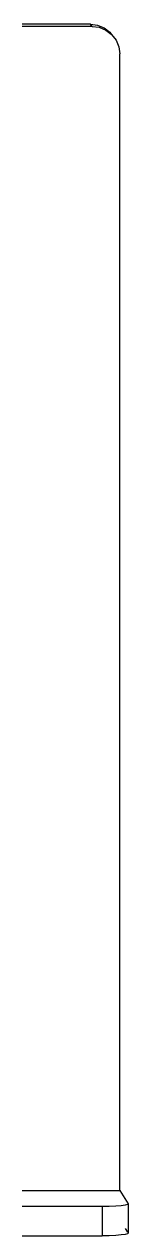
# Model space of a CAD drawing. Extents: x -4.2 to 4.2, y -5.7 to 5.7.
# Drawn here: x 1.35 to 1.398, y -2.264 to -1.671 of the extents above; entities that cross this region are included whole.
import ezdxf

# ---------------------------------------------------------------- set-up
doc = ezdxf.new("R2010")
doc.units = 0
doc.layers.get('0').update_dxf_attribs({"linetype": 'CONTINUOUS'})

msp = doc.modelspace()

# ---------------------------------------------------------------- linework, layer by layer
for p, q in [((1.38041, -1.67201), (0.42941, -1.67202)), ((1.37955, -1.67097), (1.32052, -1.67097)), ((1.37955, -1.67097), (1.38303, -1.67143)), ((1.38041, -1.67201), (1.37955, -1.67097)), ((1.38041, -1.67201), (1.38389, -1.67247)), ((1.38303, -1.67143), (1.38627, -1.67277)), ((1.38389, -1.67247), (1.38714, -1.67382)), ((1.38627, -1.67277), (1.38906, -1.67491)), ((1.38714, -1.67382), (1.38977, -1.67584)), ((1.38906, -1.67491), (1.38977, -1.67584)), ((1.38992, -1.67595), (1.38906, -1.67491)), ((1.38977, -1.67584), (1.38992, -1.67595)), ((1.38992, -1.67595), (1.39207, -1.67875)), ((1.39207, -1.67875), (1.39342, -1.682)), ((1.39342, -1.682), (1.39388, -1.68548)), ((1.39388, -2.24207), (1.39388, -1.68548)), ((0.28546, -2.24205), (1.39388, -2.24207)), ((1.39388, -2.24207), (1.39798, -2.24867)), ((1.39798, -2.24867), (1.39773, -2.24901)), ((1.39798, -2.24867), (1.39798, -2.26296)), ((1.3853, -2.25), (0.29997, -2.25)), ((1.38877, -2.24995), (1.3853, -2.25)), ((1.3853, -2.25), (1.3853, -2.2643)), ((1.39194, -2.24982), (1.38877, -2.24995)), ((1.39461, -2.24961), (1.39194, -2.24982)), ((1.39658, -2.24933), (1.39461, -2.24961)), ((1.39773, -2.24901), (1.39658, -2.24933)), ((0.29997, -2.2643), (1.3853, -2.2643)), ((1.38877, -2.26425), (1.3853, -2.2643)), ((1.39194, -2.26412), (1.38877, -2.26425)), ((1.39461, -2.26391), (1.39194, -2.26412)), ((1.39658, -2.26363), (1.39461, -2.26391)), ((1.39658, -2.2607), (1.39773, -2.26256)), ((1.39773, -2.26331), (1.39658, -2.26363)), ((1.39798, -2.26296), (1.39773, -2.26331))]:
    msp.add_line(p, q)

doc.saveas('drawing.dxf')
